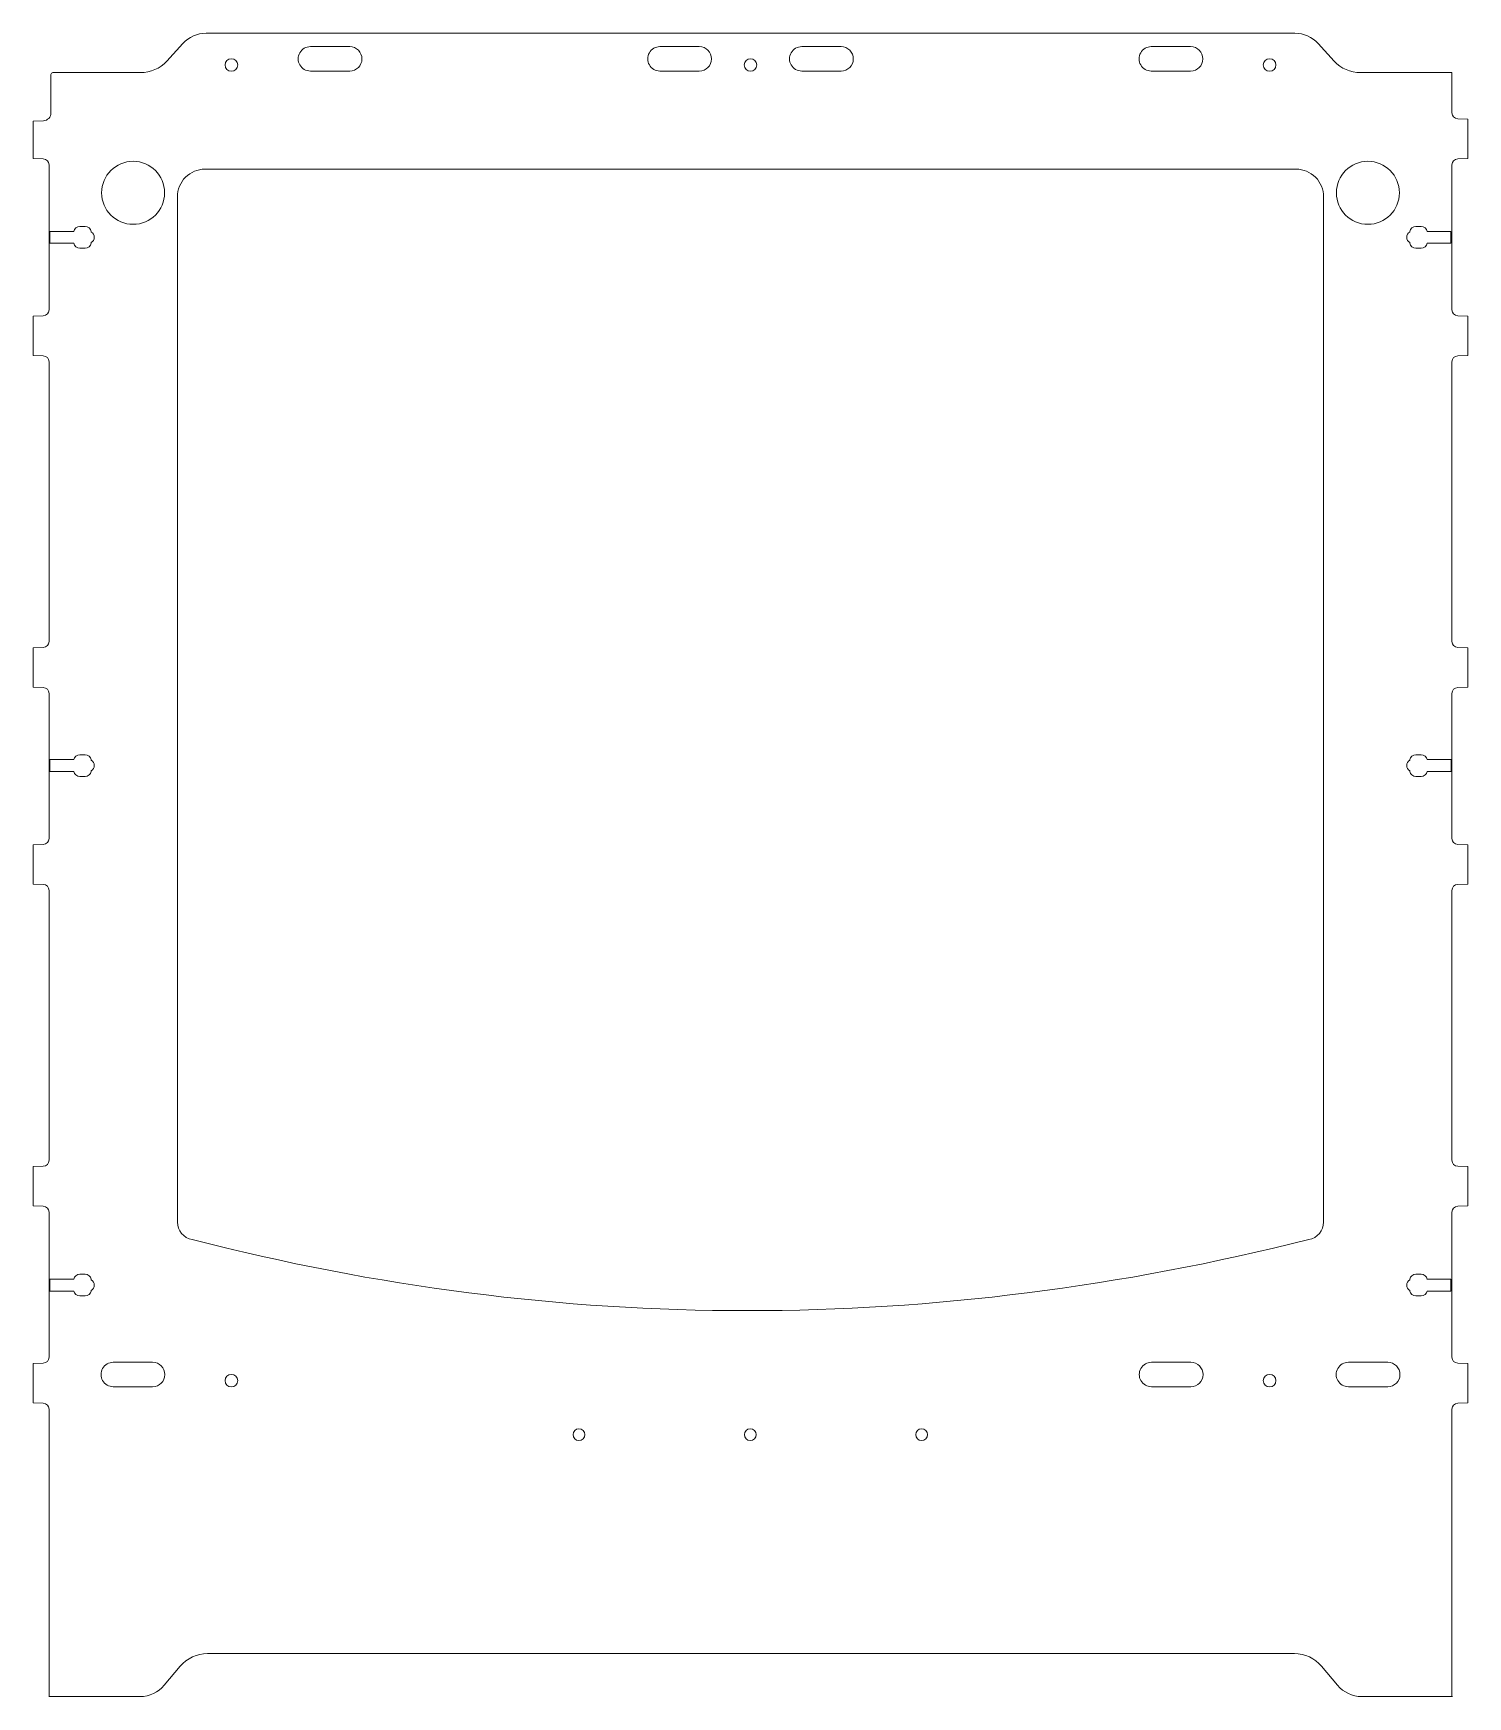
# Model space of a CAD drawing. Header units: millimetres. Extents: x -181 to 184, y -230 to 192.
import ezdxf

# ---------------------------------------------------------------- set-up
doc = ezdxf.new("R2010")
doc.units = ezdxf.units.MM
doc.header["$MEASUREMENT"] = 0
doc.layers.add('Capa 1', color=7, linetype='Continuous')

msp = doc.modelspace()

# ---------------------------------------------------------------- linework, layer by layer
at = {"layer": 'Capa 1', "color": 250, "lineweight": 20}
for centre in [(-42.0758, -163.4768), (1.4243, -163.4767), (44.9242, -163.4768)]:
    msp.add_ellipse(centre, major_axis=(0, 1.5), ratio=1, dxfattribs=at)
at = {"layer": 'Capa 1', "lineweight": 15}
for points in [[(-136.7283, 192.2824), (-138.9729, 192.2824), (-141.1143, 191.3394), (-142.6297, 189.6836)], [(145.5823, 189.6836), (144.0669, 191.3394), (141.9255, 192.2824), (139.6809, 192.2824)], [(-146.7276, 185.2061), (-146.7276, 185.2061), (-142.6297, 189.6836), (-142.6297, 189.6836)], [(-100.2737, 188.8825), (-100.2737, 188.8825), (-110.2737, 188.8825), (-110.2737, 188.8825)], [(-11.5234, 188.8825), (-11.5234, 188.8825), (-21.5234, 188.8825), (-21.5234, 188.8825)], [(24.4766, 188.8825), (24.4766, 188.8825), (14.4766, 188.8825), (14.4766, 188.8825)], [(113.2263, 188.8825), (113.2263, 188.8825), (103.2263, 188.8825), (103.2263, 188.8825)], [(145.5823, 189.6836), (145.5823, 189.6836), (149.6802, 185.2061), (149.6802, 185.2061)], [(-176.1237, 172.0707), (-176.1237, 172.0707), (-176.1237, 181.7825), (-176.1237, 181.7825)], [(-175.6237, 182.2825), (-175.6237, 182.2825), (-153.3668, 182.2825), (-153.3668, 182.2825)], [(-153.3668, 182.2825), (-150.8416, 182.2825), (-148.4325, 183.3433), (-146.7276, 185.2061)], [(-110.2737, 182.6825), (-110.2737, 182.6825), (-100.2737, 182.6825), (-100.2737, 182.6825)], [(103.2263, 182.6825), (103.2263, 182.6825), (113.2263, 182.6825), (113.2263, 182.6825)], [(149.6802, 185.2061), (151.3851, 183.3433), (153.7942, 182.2825), (156.3194, 182.2825)], [(156.3194, 182.2825), (156.3194, 182.2825), (179.5763, 182.2825), (179.5763, 182.2825)], [(179.5763, 172.0707), (179.5763, 172.0707), (179.5763, 182.2825), (179.5763, 182.2825)], [(-180.6237, 169.9821), (-180.6237, 169.9821), (-178.0539, 170.0719), (-178.0539, 170.0719)], [(-180.6237, 169.9821), (-180.6237, 169.9821), (-180.6237, 160.4825), (-180.6237, 160.4825)], [(-178.0539, 170.0719), (-176.9771, 170.1095), (-176.1237, 170.9933), (-176.1237, 172.0707)], [(179.5763, 172.0707), (179.5763, 171.2626), (180.2163, 170.5998), (181.0239, 170.5716)], [(181.0239, 170.5716), (181.0239, 170.5716), (183.5763, 170.4825), (183.5763, 170.4825)], [(183.5763, 160.4825), (183.5763, 160.4825), (183.5763, 170.4825), (183.5763, 170.4825)], [(-178.0713, 160.3933), (-178.0713, 160.3933), (-180.6237, 160.4825), (-180.6237, 160.4825)], [(183.5763, 160.4825), (183.5763, 160.4825), (181.0239, 160.3933), (181.0239, 160.3933)], [(-176.6236, 158.8942), (-176.6236, 159.7023), (-177.2637, 160.3651), (-178.0713, 160.3933)], [(-176.6237, 158.8942), (-176.6237, 158.8942), (-176.6237, 141.9825), (-176.6237, 141.9825)], [(181.0239, 160.3933), (180.2163, 160.3651), (179.5763, 159.7023), (179.5763, 158.8942)], [(179.5763, 141.9825), (179.5763, 141.9825), (179.5763, 158.8942), (179.5763, 158.8942)], [(-144.0237, 150.7825), (-144.0237, 150.7825), (-144.0237, -109.4997), (-144.0237, -109.4997)], [(146.9763, -109.4997), (146.9763, -109.4997), (146.9763, 150.7825), (146.9763, 150.7825)], [(-170.3027, 141.9825), (-170.3027, 141.9825), (-176.4003, 141.9825), (-176.4003, 141.9825)], [(-168.8237, 143.2324), (-169.5556, 143.2324), (-170.1807, 142.7042), (-170.3027, 141.9825)], [(-167.4237, 143.2325), (-167.4237, 143.2325), (-168.8237, 143.2325), (-168.8237, 143.2325)], [(-165.9446, 141.9825), (-166.0666, 142.7042), (-166.6917, 143.2324), (-167.4237, 143.2324)], [(-165.9446, 141.82), (-165.9446, 141.82), (-165.9446, 141.9825), (-165.9446, 141.9825)], [(170.3763, 143.2324), (169.6443, 143.2324), (169.0192, 142.7042), (168.8972, 141.9825)], [(168.8972, 141.9825), (168.8972, 141.9825), (168.8972, 141.82), (168.8972, 141.82)], [(171.7763, 143.2325), (171.7763, 143.2325), (170.3763, 143.2325), (170.3763, 143.2325)], [(173.2553, 141.9825), (173.1333, 142.7042), (172.5082, 143.2324), (171.7763, 143.2324)], [(179.3174, 141.9825), (179.3174, 141.9825), (173.2553, 141.9825), (173.2553, 141.9825)], [(-176.6237, 138.9474), (-176.6237, 138.9474), (-176.6237, 122.0356), (-176.6237, 122.0356)], [(-176.387, 138.9825), (-176.387, 138.9825), (-170.3027, 138.9825), (-170.3027, 138.9825)], [(-170.3027, 138.9824), (-170.1807, 138.2607), (-169.5556, 137.7325), (-168.8237, 137.7325)], [(-168.8237, 137.7325), (-168.8237, 137.7325), (-167.4237, 137.7325), (-167.4237, 137.7325)], [(-167.4237, 137.7325), (-166.6917, 137.7325), (-166.0666, 138.2607), (-165.9446, 138.9824)], [(-165.9446, 138.9825), (-165.9446, 138.9825), (-165.9446, 139.1449), (-165.9446, 139.1449)], [(168.8972, 139.1449), (168.8972, 139.1449), (168.8972, 138.9825), (168.8972, 138.9825)], [(168.8972, 138.9824), (169.0192, 138.2607), (169.6443, 137.7325), (170.3763, 137.7325)], [(170.3763, 137.7325), (170.3763, 137.7325), (171.7763, 137.7325), (171.7763, 137.7325)], [(171.7763, 137.7325), (172.5082, 137.7325), (173.1333, 138.2607), (173.2553, 138.9824)], [(173.2553, 138.9825), (173.2553, 138.9825), (179.3174, 138.9825), (179.3174, 138.9825)], [(179.5763, 122.0707), (179.5763, 122.0707), (179.5763, 138.9825), (179.5763, 138.9825)], [(-180.6237, 120.4825), (-180.6237, 120.4825), (-178.0713, 120.5716), (-178.0713, 120.5716)], [(-180.6237, 120.4825), (-180.6237, 120.4825), (-180.6237, 110.4825), (-180.6237, 110.4825)], [(-178.0713, 120.5716), (-177.2637, 120.5998), (-176.6237, 121.2626), (-176.6237, 122.0707)], [(179.5762, 122.0707), (179.5762, 121.2626), (180.2163, 120.5998), (181.0239, 120.5716)], [(181.0239, 120.5716), (181.0239, 120.5716), (183.5763, 120.4825), (183.5763, 120.4825)], [(183.5763, 110.4825), (183.5763, 110.4825), (183.5763, 120.4825), (183.5763, 120.4825)], [(-178.0713, 110.3933), (-178.0713, 110.3933), (-180.6237, 110.4825), (-180.6237, 110.4825)], [(-176.6236, 108.8942), (-176.6236, 109.7023), (-177.2637, 110.3651), (-178.0713, 110.3933)], [(181.0239, 110.3933), (180.2163, 110.3651), (179.5762, 109.7023), (179.5762, 108.8942)], [(183.5763, 110.4825), (183.5763, 110.4825), (181.0239, 110.3933), (181.0239, 110.3933)], [(-176.6237, 108.8942), (-176.6237, 108.8942), (-176.6237, 37.8707), (-176.6237, 37.8707)], [(179.5763, 37.8707), (179.5763, 37.8707), (179.5763, 108.8942), (179.5763, 108.8942)], [(-180.6237, 36.2825), (-180.6237, 36.2825), (-178.0713, 36.3716), (-178.0713, 36.3716)], [(-180.6237, 36.2825), (-180.6237, 36.2825), (-180.6237, 26.2825), (-180.6237, 26.2825)], [(-178.0713, 36.3716), (-177.2637, 36.3998), (-176.6237, 37.0626), (-176.6237, 37.8707)], [(179.5763, 37.8707), (179.5763, 37.0626), (180.2163, 36.3998), (181.0239, 36.3716)], [(181.0239, 36.3716), (181.0239, 36.3716), (183.5763, 36.2825), (183.5763, 36.2825)], [(183.5763, 26.2825), (183.5763, 26.2825), (183.5763, 36.2825), (183.5763, 36.2825)], [(-178.0713, 26.1933), (-178.0713, 26.1933), (-180.6237, 26.2825), (-180.6237, 26.2825)], [(-176.6236, 24.6942), (-176.6236, 25.5023), (-177.2637, 26.1651), (-178.0713, 26.1933)], [(181.0239, 26.1933), (180.2163, 26.1651), (179.5763, 25.5023), (179.5763, 24.6942)], [(183.5763, 26.2825), (183.5763, 26.2825), (181.0239, 26.1933), (181.0239, 26.1933)], [(-176.6237, 24.6942), (-176.6237, 24.6942), (-176.6237, 7.8825), (-176.6237, 7.8825)], [(179.5763, 7.8825), (179.5763, 7.8825), (179.5763, 24.6942), (179.5763, 24.6942)], [(-168.8237, 9.1324), (-169.5556, 9.1324), (-170.1807, 8.6042), (-170.3027, 7.8825)], [(-167.4237, 9.1325), (-167.4237, 9.1325), (-168.8237, 9.1325), (-168.8237, 9.1325)], [(-165.9446, 7.8825), (-166.0666, 8.6042), (-166.6917, 9.1324), (-167.4237, 9.1324)], [(170.3763, 9.1324), (169.6443, 9.1324), (169.0192, 8.6042), (168.8972, 7.8825)], [(171.7763, 9.1325), (171.7763, 9.1325), (170.3763, 9.1325), (170.3763, 9.1325)], [(173.2553, 7.8825), (173.1333, 8.6042), (172.5082, 9.1324), (171.7763, 9.1324)], [(-176.6237, 4.8825), (-176.6237, 4.8825), (-176.6237, -12.1292), (-176.6237, -12.1292)], [(-170.3027, 7.8825), (-170.3027, 7.8825), (-176.3874, 7.8825), (-176.3874, 7.8825)], [(-176.3874, 4.8825), (-176.3874, 4.8825), (-170.3027, 4.8825), (-170.3027, 4.8825)], [(-170.3027, 4.8824), (-170.1807, 4.1607), (-169.5556, 3.6325), (-168.8237, 3.6325)], [(-167.4237, 3.6325), (-166.6917, 3.6325), (-166.0666, 4.1607), (-165.9446, 4.8824)], [(-165.9446, 7.72), (-165.9446, 7.72), (-165.9446, 7.8825), (-165.9446, 7.8825)], [(-165.9446, 4.8825), (-165.9446, 4.8825), (-165.9446, 5.0449), (-165.9446, 5.0449)], [(168.8972, 7.8825), (168.8972, 7.8825), (168.8972, 7.72), (168.8972, 7.72)], [(168.8972, 5.0449), (168.8972, 5.0449), (168.8972, 4.8825), (168.8972, 4.8825)], [(168.8972, 4.8824), (169.0192, 4.1607), (169.6443, 3.6325), (170.3763, 3.6325)], [(171.7763, 3.6325), (172.5082, 3.6325), (173.1333, 4.1607), (173.2553, 4.8824)], [(179.3666, 7.8825), (179.3666, 7.8825), (173.2553, 7.8825), (173.2553, 7.8825)], [(173.2553, 4.8825), (173.2553, 4.8825), (179.36, 4.8825), (179.36, 4.8825)], [(179.5763, -12.1292), (179.5763, -12.1292), (179.5763, 4.8825), (179.5763, 4.8825)], [(-168.8237, 3.6325), (-168.8237, 3.6325), (-167.4237, 3.6325), (-167.4237, 3.6325)], [(170.3763, 3.6325), (170.3763, 3.6325), (171.7763, 3.6325), (171.7763, 3.6325)], [(-178.0713, -13.6283), (-177.2637, -13.6001), (-176.6237, -12.9373), (-176.6237, -12.1292)], [(179.5762, -12.1292), (179.5762, -12.9373), (180.2163, -13.6001), (181.0239, -13.6283)], [(-180.6237, -13.7175), (-180.6237, -13.7175), (-178.0713, -13.6283), (-178.0713, -13.6283)], [(-180.6237, -13.7175), (-180.6237, -13.7175), (-180.6237, -23.7175), (-180.6237, -23.7175)], [(181.0239, -13.6283), (181.0239, -13.6283), (183.5763, -13.7175), (183.5763, -13.7175)], [(183.5763, -23.7175), (183.5763, -23.7175), (183.5763, -13.7175), (183.5763, -13.7175)], [(-178.0713, -23.8066), (-178.0713, -23.8066), (-180.6237, -23.7175), (-180.6237, -23.7175)], [(-176.6236, -25.3057), (-176.6236, -24.4976), (-177.2637, -23.8348), (-178.0713, -23.8066)], [(-176.6237, -25.3057), (-176.6237, -25.3057), (-176.6237, -93.8292), (-176.6237, -93.8292)], [(181.0239, -23.8066), (180.2163, -23.8348), (179.5763, -24.4976), (179.5763, -25.3057)], [(179.5763, -93.8292), (179.5763, -93.8292), (179.5763, -25.3057), (179.5763, -25.3057)], [(183.5763, -23.7175), (183.5763, -23.7175), (181.0239, -23.8066), (181.0239, -23.8066)], [(-180.6237, -95.4175), (-180.6237, -95.4175), (-178.0713, -95.3283), (-178.0713, -95.3283)], [(-180.6237, -95.4175), (-180.6237, -95.4175), (-180.6237, -105.4175), (-180.6237, -105.4175)], [(-178.0713, -95.3283), (-177.2637, -95.3001), (-176.6237, -94.6373), (-176.6237, -93.8292)], [(179.5762, -93.8292), (179.5762, -94.6373), (180.2163, -95.3001), (181.0239, -95.3283)], [(181.0239, -95.3283), (181.0239, -95.3283), (183.5763, -95.4175), (183.5763, -95.4175)], [(183.5763, -105.4175), (183.5763, -105.4175), (183.5763, -95.4175), (183.5763, -95.4175)], [(-178.0713, -105.5066), (-178.0713, -105.5066), (-180.6237, -105.4175), (-180.6237, -105.4175)], [(-176.6237, -107.0057), (-176.6237, -106.1976), (-177.2637, -105.5348), (-178.0713, -105.5066)], [(181.0239, -105.5066), (180.2163, -105.5348), (179.5763, -106.1976), (179.5763, -107.0057)], [(183.5763, -105.4175), (183.5763, -105.4175), (181.0239, -105.5066), (181.0239, -105.5066)], [(-176.6237, -107.0057), (-176.6237, -107.0057), (-176.6237, -124.0175), (-176.6237, -124.0175)], [(-144.0236, -109.4997), (-144.0237, -111.6917), (-142.4442, -113.5648), (-140.2837, -113.9351)], [(143.2363, -113.9351), (145.3968, -113.5648), (146.9762, -111.6917), (146.9762, -109.4997)], [(179.5763, -124.0175), (179.5763, -124.0175), (179.5763, -107.0057), (179.5763, -107.0057)], [(-170.2836, -124.0175), (-170.2836, -124.0175), (-176.3836, -124.0175), (-176.3836, -124.0175)], [(-168.8237, -122.7675), (-169.5556, -122.7675), (-170.1807, -123.2957), (-170.3027, -124.0174)], [(-167.4237, -122.7675), (-167.4237, -122.7675), (-168.8237, -122.7675), (-168.8237, -122.7675)], [(-165.9446, -124.0174), (-166.0666, -123.2957), (-166.6917, -122.7675), (-167.4237, -122.7675)], [(-165.9446, -124.1799), (-165.9446, -124.1799), (-165.9446, -124.0175), (-165.9446, -124.0175)], [(170.3763, -122.7675), (169.6443, -122.7675), (169.0192, -123.2957), (168.8972, -124.0174)], [(168.8972, -124.0175), (168.8972, -124.0175), (168.8972, -124.1799), (168.8972, -124.1799)], [(171.7763, -122.7675), (171.7763, -122.7675), (170.3763, -122.7675), (170.3763, -122.7675)], [(173.2553, -124.0174), (173.1333, -123.2957), (172.5082, -122.7675), (171.7763, -122.7675)], [(179.2534, -124.0175), (179.2534, -124.0175), (173.2284, -124.0175), (173.2284, -124.0175)], [(-176.6237, -127.0175), (-176.6237, -127.0175), (-176.6237, -143.8292), (-176.6237, -143.8292)], [(-176.4034, -127.0175), (-176.4034, -127.0175), (-170.3034, -127.0175), (-170.3034, -127.0175)], [(-170.3027, -127.0175), (-170.1807, -127.7392), (-169.5556, -128.2674), (-168.8237, -128.2674)], [(-168.8237, -128.2675), (-168.8237, -128.2675), (-167.4237, -128.2675), (-167.4237, -128.2675)], [(-167.4237, -128.2674), (-166.6917, -128.2674), (-166.0666, -127.7392), (-165.9446, -127.0175)], [(-165.9446, -127.0175), (-165.9446, -127.0175), (-165.9446, -126.855), (-165.9446, -126.855)], [(168.8972, -126.855), (168.8972, -126.855), (168.8972, -127.0175), (168.8972, -127.0175)], [(168.8972, -127.0175), (169.0192, -127.7392), (169.6443, -128.2674), (170.3763, -128.2674)], [(170.3763, -128.2675), (170.3763, -128.2675), (171.7763, -128.2675), (171.7763, -128.2675)], [(171.7763, -128.2674), (172.5082, -128.2674), (173.1333, -127.7392), (173.2553, -127.0175)], [(173.2548, -127.0175), (173.2548, -127.0175), (179.2798, -127.0175), (179.2798, -127.0175)], [(179.5763, -143.8292), (179.5763, -143.8292), (179.5763, -127.0175), (179.5763, -127.0175)], [(-180.6237, -145.4175), (-180.6237, -145.4175), (-178.0713, -145.3283), (-178.0713, -145.3283)], [(-180.6237, -145.4175), (-180.6237, -145.4175), (-180.6237, -155.4175), (-180.6237, -155.4175)], [(-178.0713, -145.3283), (-177.2637, -145.3001), (-176.6237, -144.6373), (-176.6237, -143.8292)], [(-150.3237, -145.1175), (-150.3237, -145.1175), (-160.3237, -145.1175), (-160.3237, -145.1175)], [(113.2763, -145.1175), (113.2763, -145.1175), (103.2763, -145.1175), (103.2763, -145.1175)], [(163.2763, -145.1175), (163.2763, -145.1175), (153.2763, -145.1175), (153.2763, -145.1175)], [(179.5763, -143.8292), (179.5763, -144.6373), (180.2163, -145.3001), (181.0239, -145.3283)], [(181.0239, -145.3283), (181.0239, -145.3283), (183.5763, -145.4175), (183.5763, -145.4175)], [(183.5763, -155.4175), (183.5763, -155.4175), (183.5763, -145.4175), (183.5763, -145.4175)], [(-160.3237, -151.3175), (-160.3237, -151.3175), (-150.3237, -151.3175), (-150.3237, -151.3175)], [(153.2763, -151.3175), (153.2763, -151.3175), (163.2763, -151.3175), (163.2763, -151.3175)], [(-178.0713, -155.5066), (-178.0713, -155.5066), (-180.6237, -155.4175), (-180.6237, -155.4175)], [(-176.6237, -157.0057), (-176.6237, -156.1976), (-177.2637, -155.5348), (-178.0713, -155.5066)], [(181.0239, -155.5066), (180.2163, -155.5348), (179.5763, -156.1976), (179.5763, -157.0057)], [(183.5763, -155.4175), (183.5763, -155.4175), (181.0239, -155.5066), (181.0239, -155.5066)], [(-176.6237, -157.0057), (-176.6237, -157.0057), (-176.6237, -230.0102), (-176.6237, -230.0102)], [(179.5763, -229.96), (179.5763, -229.96), (179.5763, -157.0057), (179.5763, -157.0057)], [(-136.402, -219.0527), (-139.0623, -219.0527), (-141.5864, -220.2297), (-143.2964, -222.2677)], [(146.4606, -222.2677), (144.7506, -220.2297), (142.2265, -219.0527), (139.5662, -219.0527)], [(-143.2964, -222.2677), (-143.2964, -222.2677), (-147.3531, -227.1023), (-147.3531, -227.1023)], [(150.5173, -227.1023), (150.5173, -227.1023), (146.4606, -222.2677), (146.4606, -222.2677)], [(-153.4815, -229.9599), (-151.1167, -229.9599), (-148.8731, -228.9137), (-147.3531, -227.1023)], [(150.5173, -227.1023), (152.0373, -228.9137), (154.2809, -229.9599), (156.6457, -229.9599)], [(-153.4815, -229.96), (-153.4815, -229.96), (-176.5179, -229.96), (-176.5179, -229.96)], [(179.6821, -229.96), (179.6821, -229.96), (156.6457, -229.96), (156.6457, -229.96)]]:
    msp.add_open_spline(points, degree=3, dxfattribs=at)
at = {"layer": 'Capa 1', "color": 250, "lineweight": 20}
for points in [[(-136.7283, 192.2824), (-136.7283, 192.2824), (139.6809, 192.2824), (139.6809, 192.2824)], [(-21.5234, 182.6825), (-21.5234, 182.6825), (-11.5234, 182.6825), (-11.5234, 182.6825)], [(14.4766, 182.6825), (14.4766, 182.6825), (24.4766, 182.6825), (24.4766, 182.6825)], [(-137.0237, 157.7824), (-137.0237, 157.7824), (139.9763, 157.7824), (139.9763, 157.7824)], [(-176.6237, 141.9825), (-176.6237, 141.9825), (-176.6237, 138.9474), (-176.6237, 138.9474)], [(-176.4003, 141.9825), (-176.4003, 141.9825), (-176.387, 138.9825), (-176.387, 138.9825)], [(179.3174, 141.9825), (179.3174, 141.9825), (179.3174, 138.9825), (179.3174, 138.9825)], [(179.5763, 141.9825), (179.5763, 141.9825), (179.5763, 138.9825), (179.5763, 138.9825)], [(-176.6237, 7.8825), (-176.6237, 7.8825), (-176.6237, 4.8825), (-176.6237, 4.8825)], [(-176.3874, 7.8825), (-176.3874, 7.8825), (-176.3874, 4.8825), (-176.3874, 4.8825)], [(179.3666, 7.8825), (179.3666, 7.8825), (179.36, 4.8825), (179.36, 4.8825)], [(179.5763, 7.8825), (179.5763, 7.8825), (179.5763, 4.8825), (179.5763, 4.8825)], [(-140.2837, -113.9351), (-46.8395, -138.0121), (47.6672, -138.0121), (143.2363, -113.9351)], [(-176.6237, -124.0175), (-176.6237, -124.0175), (-176.6237, -127.0175), (-176.6237, -127.0175)], [(-176.3836, -124.0175), (-176.3836, -124.0175), (-176.4034, -127.0175), (-176.4034, -127.0175)], [(179.2534, -124.0175), (179.2534, -124.0175), (179.2798, -127.0175), (179.2798, -127.0175)], [(179.5763, -124.0175), (179.5763, -124.0175), (179.5763, -127.0175), (179.5763, -127.0175)], [(103.2763, -151.3174), (103.2763, -151.3174), (113.2763, -151.3174), (113.2763, -151.3174)], [(-136.402, -219.0527), (-136.402, -219.0527), (139.5662, -219.0527), (139.5662, -219.0527)]]:
    msp.add_open_spline(points, degree=3, dxfattribs=at)
at = {"layer": 'Capa 1', "lineweight": 15}
for points, knots in [([(-128.7237, 184.2325), (-128.7237, 185.1161), (-129.44, 185.8324), (-130.3236, 185.8324), (-130.3236, 185.8324), (-131.2073, 185.8325), (-131.9236, 185.1161), (-131.9236, 184.2325), (-131.9236, 184.2325), (-131.9237, 183.3488), (-131.2073, 182.6325), (-130.3237, 182.6325), (-130.3237, 182.6325), (-129.44, 182.6324), (-128.7237, 183.3488), (-128.7237, 184.2324)], [0, 0, 0, 0, 0.2, 0.2, 0.2, 0.2, 0.4, 0.4, 0.4, 0.4, 0.6, 0.6, 0.6, 0.6, 1, 1, 1, 1]), ([(-110.2737, 188.8824), (-111.3812, 188.8824), (-112.4046, 188.2916), (-112.9583, 187.3324), (-112.9583, 187.3324), (-113.5121, 186.3733), (-113.5121, 185.1916), (-112.9583, 184.2325), (-112.9583, 184.2325), (-112.4046, 183.2733), (-111.3812, 182.6825), (-110.2737, 182.6825)], [0, 0, 0, 0, 0.25, 0.25, 0.25, 0.25, 0.5, 0.5, 0.5, 0.5, 1, 1, 1, 1]), ([(-100.2737, 182.6825), (-98.5616, 182.6825), (-97.1737, 184.0704), (-97.1737, 185.7824), (-97.1737, 185.7824), (-97.1736, 187.4945), (-98.5616, 188.8824), (-100.2736, 188.8824)], [0, 0, 0, 0, 0.33333333, 0.33333333, 0.33333333, 0.33333333, 1, 1, 1, 1]), ([(-21.5234, 188.8824), (-22.6309, 188.8824), (-23.6543, 188.2916), (-24.208, 187.3324), (-24.208, 187.3324), (-24.7618, 186.3733), (-24.7618, 185.1916), (-24.208, 184.2325), (-24.208, 184.2325), (-23.6543, 183.2733), (-22.6309, 182.6825), (-21.5234, 182.6825)], [0, 0, 0, 0, 0.25, 0.25, 0.25, 0.25, 0.5, 0.5, 0.5, 0.5, 1, 1, 1, 1]), ([(-11.5234, 182.6825), (-9.8113, 182.6825), (-8.4234, 184.0704), (-8.4234, 185.7824), (-8.4234, 185.7824), (-8.4233, 187.4945), (-9.8113, 188.8824), (-11.5233, 188.8824)], [0, 0, 0, 0, 0.33333333, 0.33333333, 0.33333333, 0.33333333, 1, 1, 1, 1]), ([(3.0765, 184.2325), (3.0765, 185.1161), (2.3602, 185.8324), (1.4766, 185.8324), (1.4766, 185.8324), (0.593, 185.8325), (-0.1233, 185.1161), (-0.1233, 184.2325), (-0.1233, 184.2325), (-0.1234, 183.3488), (0.593, 182.6325), (1.4766, 182.6325), (1.4766, 182.6325), (2.3602, 182.6324), (3.0765, 183.3488), (3.0765, 184.2324)], [0, 0, 0, 0, 0.2, 0.2, 0.2, 0.2, 0.4, 0.4, 0.4, 0.4, 0.6, 0.6, 0.6, 0.6, 1, 1, 1, 1]), ([(14.4766, 188.8824), (13.369, 188.8824), (12.3456, 188.2916), (11.7919, 187.3324), (11.7919, 187.3324), (11.2381, 186.3733), (11.2381, 185.1916), (11.7919, 184.2325), (11.7919, 184.2325), (12.3456, 183.2733), (13.369, 182.6825), (14.4766, 182.6825)], [0, 0, 0, 0, 0.25, 0.25, 0.25, 0.25, 0.5, 0.5, 0.5, 0.5, 1, 1, 1, 1]), ([(24.4766, 182.6825), (26.1886, 182.6825), (27.5765, 184.0704), (27.5765, 185.7824), (27.5765, 185.7824), (27.5766, 187.4945), (26.1886, 188.8824), (24.4766, 188.8824)], [0, 0, 0, 0, 0.33333333, 0.33333333, 0.33333333, 0.33333333, 1, 1, 1, 1]), ([(103.2263, 188.8824), (102.1187, 188.8824), (101.0953, 188.2916), (100.5416, 187.3324), (100.5416, 187.3324), (99.9878, 186.3733), (99.9878, 185.1916), (100.5416, 184.2325), (100.5416, 184.2325), (101.0953, 183.2733), (102.1187, 182.6825), (103.2263, 182.6825)], [0, 0, 0, 0, 0.25, 0.25, 0.25, 0.25, 0.5, 0.5, 0.5, 0.5, 1, 1, 1, 1]), ([(113.2263, 182.6825), (114.9383, 182.6825), (116.3262, 184.0704), (116.3262, 185.7824), (116.3262, 185.7824), (116.3263, 187.4945), (114.9383, 188.8824), (113.2263, 188.8824)], [0, 0, 0, 0, 0.33333333, 0.33333333, 0.33333333, 0.33333333, 1, 1, 1, 1]), ([(134.8763, 184.2325), (134.8763, 185.1161), (134.1599, 185.8324), (133.2763, 185.8324), (133.2763, 185.8324), (132.3926, 185.8325), (131.6763, 185.1161), (131.6763, 184.2325), (131.6763, 184.2325), (131.6762, 183.3488), (132.3926, 182.6325), (133.2762, 182.6325), (133.2762, 182.6325), (134.1599, 182.6324), (134.8762, 183.3488), (134.8762, 184.2324)], [0, 0, 0, 0, 0.2, 0.2, 0.2, 0.2, 0.4, 0.4, 0.4, 0.4, 0.6, 0.6, 0.6, 0.6, 1, 1, 1, 1]), ([(-175.6237, 182.2825), (-175.7563, 182.2825), (-175.8834, 182.2298), (-175.9772, 182.136), (-175.9772, 182.136), (-176.071, 182.0422), (-176.1237, 181.9151), (-176.1237, 181.7824)], [0, 0, 0, 0, 0.33333333, 0.33333333, 0.33333333, 0.33333333, 1, 1, 1, 1]), ([(-147.2737, 151.7825), (-147.2737, 156.2007), (-150.8554, 159.7824), (-155.2736, 159.7824), (-155.2736, 159.7824), (-159.6919, 159.7825), (-163.2736, 156.2007), (-163.2736, 151.7825), (-163.2736, 151.7825), (-163.2737, 147.3642), (-159.692, 143.7825), (-155.2737, 143.7825), (-155.2737, 143.7825), (-150.8554, 143.7824), (-147.2737, 147.3641), (-147.2737, 151.7824)], [0, 0, 0, 0, 0.2, 0.2, 0.2, 0.2, 0.4, 0.4, 0.4, 0.4, 0.6, 0.6, 0.6, 0.6, 1, 1, 1, 1]), ([(-137.0237, 157.7824), (-138.8802, 157.7824), (-140.6606, 157.045), (-141.9734, 155.7322), (-141.9734, 155.7322), (-143.2862, 154.4194), (-144.0237, 152.639), (-144.0237, 150.7825)], [0, 0, 0, 0, 0.33333333, 0.33333333, 0.33333333, 0.33333333, 1, 1, 1, 1]), ([(146.9762, 150.7825), (146.9762, 152.639), (146.2388, 154.4194), (144.926, 155.7322), (144.926, 155.7322), (143.6132, 157.045), (141.8328, 157.7824), (139.9763, 157.7824)], [0, 0, 0, 0, 0.33333333, 0.33333333, 0.33333333, 0.33333333, 1, 1, 1, 1]), ([(166.2263, 151.7825), (166.2263, 156.2007), (162.6445, 159.7824), (158.2263, 159.7824), (158.2263, 159.7824), (153.808, 159.7825), (150.2263, 156.2007), (150.2263, 151.7825), (150.2263, 151.7825), (150.2262, 147.3642), (153.8079, 143.7825), (158.2262, 143.7825), (158.2262, 143.7825), (162.6445, 143.7824), (166.2262, 147.3641), (166.2262, 151.7824)], [0, 0, 0, 0, 0.2, 0.2, 0.2, 0.2, 0.4, 0.4, 0.4, 0.4, 0.6, 0.6, 0.6, 0.6, 1, 1, 1, 1]), ([(-165.9446, 139.1449), (-165.441, 139.4006), (-165.1237, 139.9176), (-165.1237, 140.4824), (-165.1237, 140.4824), (-165.1236, 141.0473), (-165.441, 141.5643), (-165.9446, 141.82)], [0, 0, 0, 0, 0.33333333, 0.33333333, 0.33333333, 0.33333333, 1, 1, 1, 1]), ([(168.8972, 141.82), (168.3936, 141.5643), (168.0763, 141.0473), (168.0763, 140.4825), (168.0763, 140.4825), (168.0763, 139.9176), (168.3936, 139.4006), (168.8972, 139.1449)], [0, 0, 0, 0, 0.33333333, 0.33333333, 0.33333333, 0.33333333, 1, 1, 1, 1]), ([(-165.9446, 5.0449), (-165.441, 5.3006), (-165.1237, 5.8176), (-165.1237, 6.3824), (-165.1237, 6.3824), (-165.1236, 6.9473), (-165.441, 7.4643), (-165.9446, 7.72)], [0, 0, 0, 0, 0.33333333, 0.33333333, 0.33333333, 0.33333333, 1, 1, 1, 1]), ([(168.8972, 7.72), (168.3936, 7.4643), (168.0763, 6.9473), (168.0763, 6.3825), (168.0763, 6.3825), (168.0763, 5.8176), (168.3936, 5.3006), (168.8972, 5.0449)], [0, 0, 0, 0, 0.33333333, 0.33333333, 0.33333333, 0.33333333, 1, 1, 1, 1]), ([(-165.9446, -126.855), (-165.441, -126.5993), (-165.1237, -126.0823), (-165.1237, -125.5175), (-165.1237, -125.5175), (-165.1236, -124.9526), (-165.441, -124.4356), (-165.9446, -124.1799)], [0, 0, 0, 0, 0.33333333, 0.33333333, 0.33333333, 0.33333333, 1, 1, 1, 1]), ([(168.8972, -124.1799), (168.3936, -124.4356), (168.0763, -124.9526), (168.0763, -125.5175), (168.0763, -125.5175), (168.0763, -126.0823), (168.3936, -126.5993), (168.8972, -126.855)], [0, 0, 0, 0, 0.33333333, 0.33333333, 0.33333333, 0.33333333, 1, 1, 1, 1]), ([(-160.3237, -145.1175), (-161.4312, -145.1175), (-162.4546, -145.7083), (-163.0083, -146.6675), (-163.0083, -146.6675), (-163.5621, -147.6266), (-163.5621, -148.8083), (-163.0083, -149.7674), (-163.0083, -149.7674), (-162.4546, -150.7266), (-161.4312, -151.3174), (-160.3237, -151.3174)], [0, 0, 0, 0, 0.25, 0.25, 0.25, 0.25, 0.5, 0.5, 0.5, 0.5, 1, 1, 1, 1]), ([(-150.3237, -151.3174), (-148.6116, -151.3174), (-147.2237, -149.9295), (-147.2237, -148.2175), (-147.2237, -148.2175), (-147.2236, -146.5054), (-148.6116, -145.1175), (-150.3236, -145.1175)], [0, 0, 0, 0, 0.33333333, 0.33333333, 0.33333333, 0.33333333, 1, 1, 1, 1]), ([(103.2763, -145.1175), (102.1687, -145.1175), (101.1453, -145.7083), (100.5916, -146.6675), (100.5916, -146.6675), (100.0378, -147.6266), (100.0378, -148.8083), (100.5916, -149.7674), (100.5916, -149.7674), (101.1453, -150.7266), (102.1687, -151.3174), (103.2763, -151.3174)], [0, 0, 0, 0, 0.25, 0.25, 0.25, 0.25, 0.5, 0.5, 0.5, 0.5, 1, 1, 1, 1]), ([(113.2763, -151.3174), (114.9883, -151.3174), (116.3762, -149.9295), (116.3762, -148.2175), (116.3762, -148.2175), (116.3763, -146.5054), (114.9883, -145.1175), (113.2763, -145.1175)], [0, 0, 0, 0, 0.33333333, 0.33333333, 0.33333333, 0.33333333, 1, 1, 1, 1]), ([(153.2763, -145.1175), (152.1687, -145.1175), (151.1453, -145.7083), (150.5916, -146.6675), (150.5916, -146.6675), (150.0378, -147.6266), (150.0378, -148.8083), (150.5916, -149.7674), (150.5916, -149.7674), (151.1453, -150.7266), (152.1687, -151.3174), (153.2763, -151.3174)], [0, 0, 0, 0, 0.25, 0.25, 0.25, 0.25, 0.5, 0.5, 0.5, 0.5, 1, 1, 1, 1]), ([(163.2763, -151.3174), (164.9883, -151.3174), (166.3762, -149.9295), (166.3762, -148.2175), (166.3762, -148.2175), (166.3763, -146.5054), (164.9883, -145.1175), (163.2763, -145.1175)], [0, 0, 0, 0, 0.33333333, 0.33333333, 0.33333333, 0.33333333, 1, 1, 1, 1]), ([(-128.7237, -149.7675), (-128.7237, -148.8838), (-129.44, -148.1675), (-130.3236, -148.1675), (-130.3236, -148.1675), (-131.2073, -148.1674), (-131.9236, -148.8838), (-131.9236, -149.7674), (-131.9236, -149.7674), (-131.9237, -150.6511), (-131.2073, -151.3674), (-130.3237, -151.3674), (-130.3237, -151.3674), (-129.44, -151.3675), (-128.7237, -150.6511), (-128.7237, -149.7675)], [0, 0, 0, 0, 0.2, 0.2, 0.2, 0.2, 0.4, 0.4, 0.4, 0.4, 0.6, 0.6, 0.6, 0.6, 1, 1, 1, 1]), ([(134.8763, -149.7675), (134.8763, -148.8838), (134.1599, -148.1675), (133.2763, -148.1675), (133.2763, -148.1675), (132.3926, -148.1674), (131.6763, -148.8838), (131.6763, -149.7674), (131.6763, -149.7674), (131.6762, -150.6511), (132.3926, -151.3674), (133.2762, -151.3674), (133.2762, -151.3674), (134.1599, -151.3675), (134.8762, -150.6511), (134.8762, -149.7675)], [0, 0, 0, 0, 0.2, 0.2, 0.2, 0.2, 0.4, 0.4, 0.4, 0.4, 0.6, 0.6, 0.6, 0.6, 1, 1, 1, 1])]:
    msp.add_open_spline(points, degree=3, knots=knots, dxfattribs=at)

doc.saveas('drawing.dxf')
